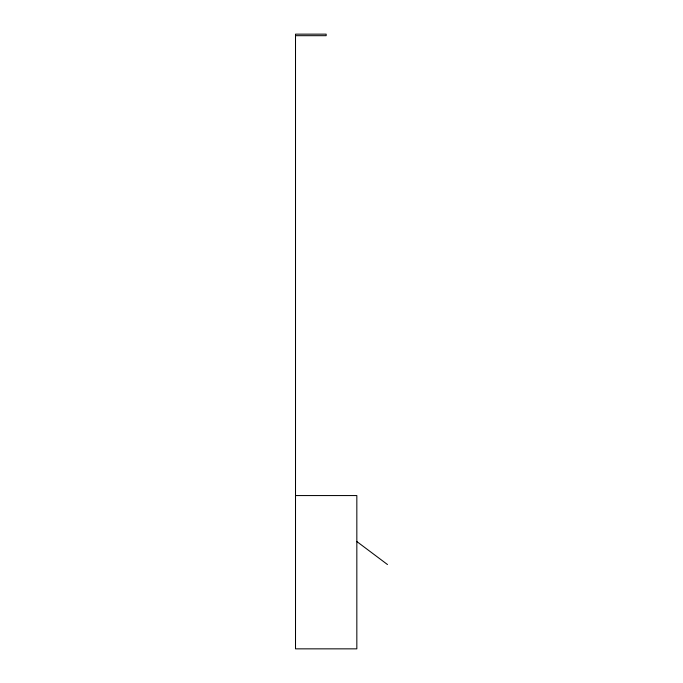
<?xml version="1.0" encoding="UTF-8"?>
<svg xmlns="http://www.w3.org/2000/svg" width="683" height="683" viewBox="0 0 683 683"><rect width="100%" height="100%" fill="white"/><g stroke="black" fill="none" stroke-linecap="round" stroke-linejoin="round"><path stroke-width="1.02" d="M295.508 35.687L326.167 35.687L326.167 34.15L295.508 34.15L295.508 648.85L356.833 648.85L356.833 495.559L295.508 495.559M356.833 541.542L387.492 564.542"/></g></svg>
